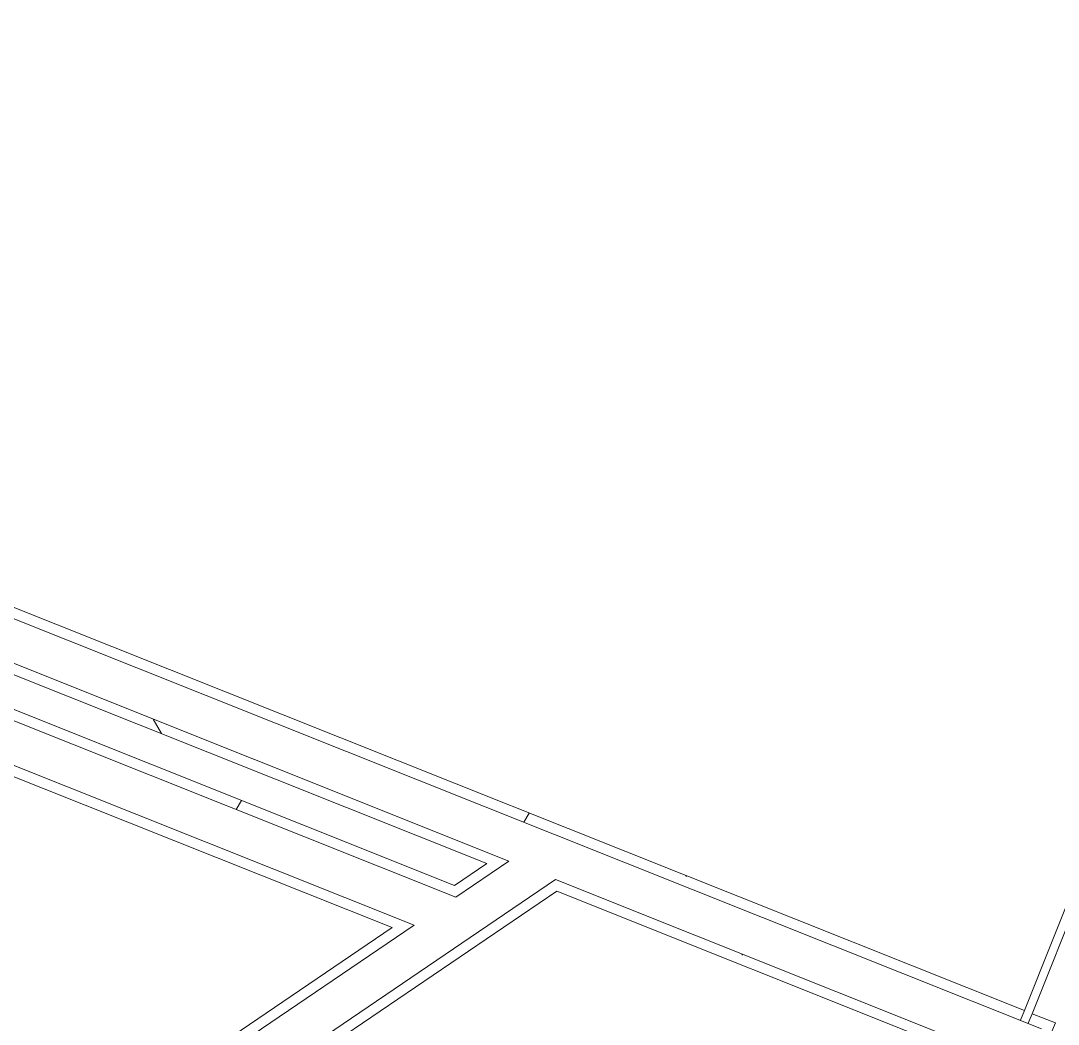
# Model space of a CAD drawing. Header units: inches. Extents: x -13 to 4331, y -638 to 2885.
# Drawn here: x 2852.5 to 2914.9, y 1410 to 1470.4 of the extents above; entities that cross this region are included whole.
import ezdxf

# ---------------------------------------------------------------- set-up
doc = ezdxf.new("R2010")
doc.units = ezdxf.units.IN
doc.header["$MEASUREMENT"] = 0
for name, color, linetype, lineweight in [('A-WALL', 113, 'Continuous', 9), ('A-WALL-PATT', 111, 'Continuous', 13), ('I-WALL', 2, 'Continuous', 13)]:
    doc.layers.add(name, color=color, linetype=linetype, lineweight=lineweight)
pattern_1 = [(0, (0, 0), (30.72, 7.68), [1.267, -21.773, 1.267, -21.773, -122.88]), (0, (0, 0), (30.72, 7.68), [-46.08, 1.267, -44.813, 1.267, -21.773, -53.76]), (0, (0, 0), (30.72, 7.68), [-115.2, 1.267, -14.093, 1.267, -37.133]), (120, (11.52, 3.84), (-22.011075, 22.7643), [1.267, -21.773, 1.267, -21.773, -122.88]), (120, (11.52, 3.84), (-22.011075, 22.7643), [-46.08, 1.267, -44.813, 1.267, -21.773, -53.76]), (120, (11.52, 3.84), (-22.011075, 22.7643), [-115.2, 1.267, -14.093, 1.267, -37.133]), (240, (15.36, 19.2), (-8.708925, -30.4443), [1.267, -21.773, 1.267, -21.773, -122.88]), (240, (15.36, 19.2), (-8.708925, -30.4443), [-46.08, 1.267, -44.813, 1.267, -21.773, -53.76]), (240, (15.36, 19.2), (-8.708925, -30.4443), [-115.2, 1.267, -14.093, 1.267, -37.133])]

msp = doc.modelspace()

# ---------------------------------------------------------------- hatches: boundary and pattern name
at = {"layer": 'A-WALL-PATT', "lineweight": 9}
h = msp.add_hatch(dxfattribs=at)
h.set_pattern_fill('FP_13', color=256, style=0, pattern_type=2)
h.set_pattern_definition(pattern_1)
h.paths.add_polyline_path([(2877.991, 1417.958), (2878.616, 1418.381), (2720.642, 1481.379), (2720.411, 1480.798), (2875.491, 1418.955)], flags=0)
h = msp.add_hatch(dxfattribs=at)
h.set_pattern_fill('FP_13', color=256, style=0, pattern_type=2)
h.set_pattern_definition(pattern_1)
h.paths.add_polyline_path([(2874.866, 1415.839), (2875.491, 1416.263), (2717.163, 1479.402), (2716.931, 1478.821), (2874.1, 1416.145)], flags=0)
h = msp.add_hatch(dxfattribs=at)
h.set_pattern_fill('FP_13', color=256, style=0, pattern_type=2)
h.set_pattern_definition(pattern_1)
h.paths.add_polyline_path([(2913.917, 1409.764), (2914.159, 1410.34), (2913.342, 1410.666), (2913.111, 1410.086), (2913.342, 1409.993)], flags=0)
h.paths.add_polyline_path([(2912.646, 1410.271), (2912.878, 1410.851), (2764.842, 1469.885), (2764.611, 1469.305), (2911.837, 1410.593)], flags=0)
h = msp.add_hatch(dxfattribs=at)
h.set_pattern_fill('FP_13', color=256, style=0, pattern_type=2)
h.set_pattern_definition(pattern_1)
h.paths.add_polyline_path([(2910.379, 1407.81), (2910.622, 1408.386), (2884.694, 1418.726), (2884.069, 1418.302), (2908.935, 1408.386)], flags=0)
h.paths.add_polyline_path([(2881.264, 1419.421), (2881.889, 1419.845), (2760.782, 1468.14), (2760.55, 1467.56), (2880.895, 1419.568)], flags=0)
h = msp.add_hatch(dxfattribs=at)
h.set_pattern_fill('FP_13', color=256, style=0, pattern_type=2)
h.set_pattern_definition(pattern_1)
h.paths.add_polyline_path([(2839.072, 1390.822), (2876.193, 1415.983), (2875.491, 1416.263), (2838.693, 1391.32), (2839.071, 1390.823)], flags=0)
h.paths.add_polyline_path([(2878.692, 1417.678), (2881.264, 1419.421), (2880.563, 1419.701), (2877.991, 1417.958), (2878.616, 1417.708)], flags=0)
h = msp.add_hatch(dxfattribs=at)
h.set_pattern_fill('FP_13', color=256, style=0, pattern_type=2)
h.set_pattern_definition(pattern_1)
h.paths.add_polyline_path([(2840.825, 1388.235), (2884.771, 1418.023), (2884.069, 1418.302), (2840.474, 1388.753)], flags=0)

# ---------------------------------------------------------------- linework, layer by layer
at = {"layer": 'A-WALL', "lineweight": 13}
for p, q in [((2878.692, 1417.678), (2720.411, 1480.798)), ((2876.193, 1415.983), (2717.163, 1479.402)), ((2913.917, 1409.764), (2764.03, 1469.536)), ((2881.889, 1419.845), (2760.782, 1468.14)), ((2881.889, 1419.845), (2878.692, 1417.678)), ((2884.694, 1418.726), (2840.474, 1388.753)), ((2910.622, 1408.386), (2884.694, 1418.726)), ((2876.193, 1415.983), (2839.072, 1390.822)), ((2912.878, 1410.851), (2912.646, 1410.271)), ((2913.342, 1410.666), (2913.111, 1410.086))]:
    msp.add_line(p, q, dxfattribs=at)
at = {"layer": 'I-WALL'}
for p, q in [((2878.616, 1418.381), (2720.642, 1481.379)), ((2716.351, 1479.053), (2874.866, 1415.839)), ((2937.91, 1473.622), (2912.878, 1410.851)), ((2913.342, 1410.666), (2938.375, 1473.437)), ((2912.878, 1410.851), (2764.842, 1469.885)), ((2760.55, 1467.56), (2880.563, 1419.701)), ((2880.563, 1419.701), (2878.616, 1418.381)), ((2840.825, 1388.235), (2884.771, 1418.023)), ((2884.771, 1418.023), (2910.379, 1407.81)), ((2874.866, 1415.839), (2838.693, 1391.32)), ((2914.74, 1410.109), (2913.342, 1410.666)), ((2911.401, 1402.192), (2914.74, 1410.109))]:
    msp.add_line(p, q, dxfattribs=at)

doc.saveas('drawing.dxf')
